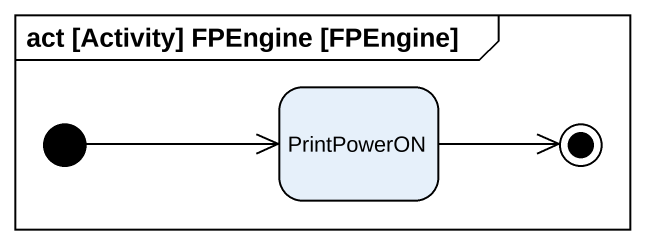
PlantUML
@startuml
mainframe act [Activity] FPEngine [FPEngine]
hide empty description
state PrintPowerON
[*] -right-> PrintPowerON
PrintPowerON -right-> [*]
@enduml
